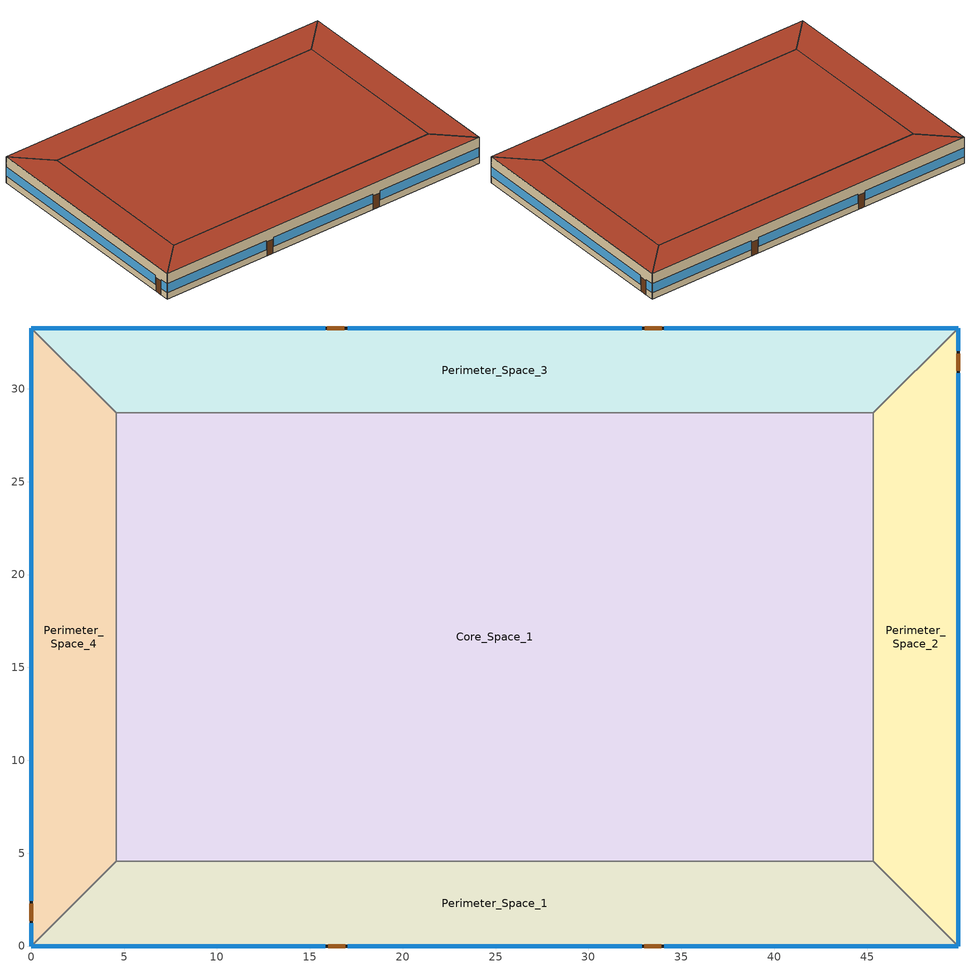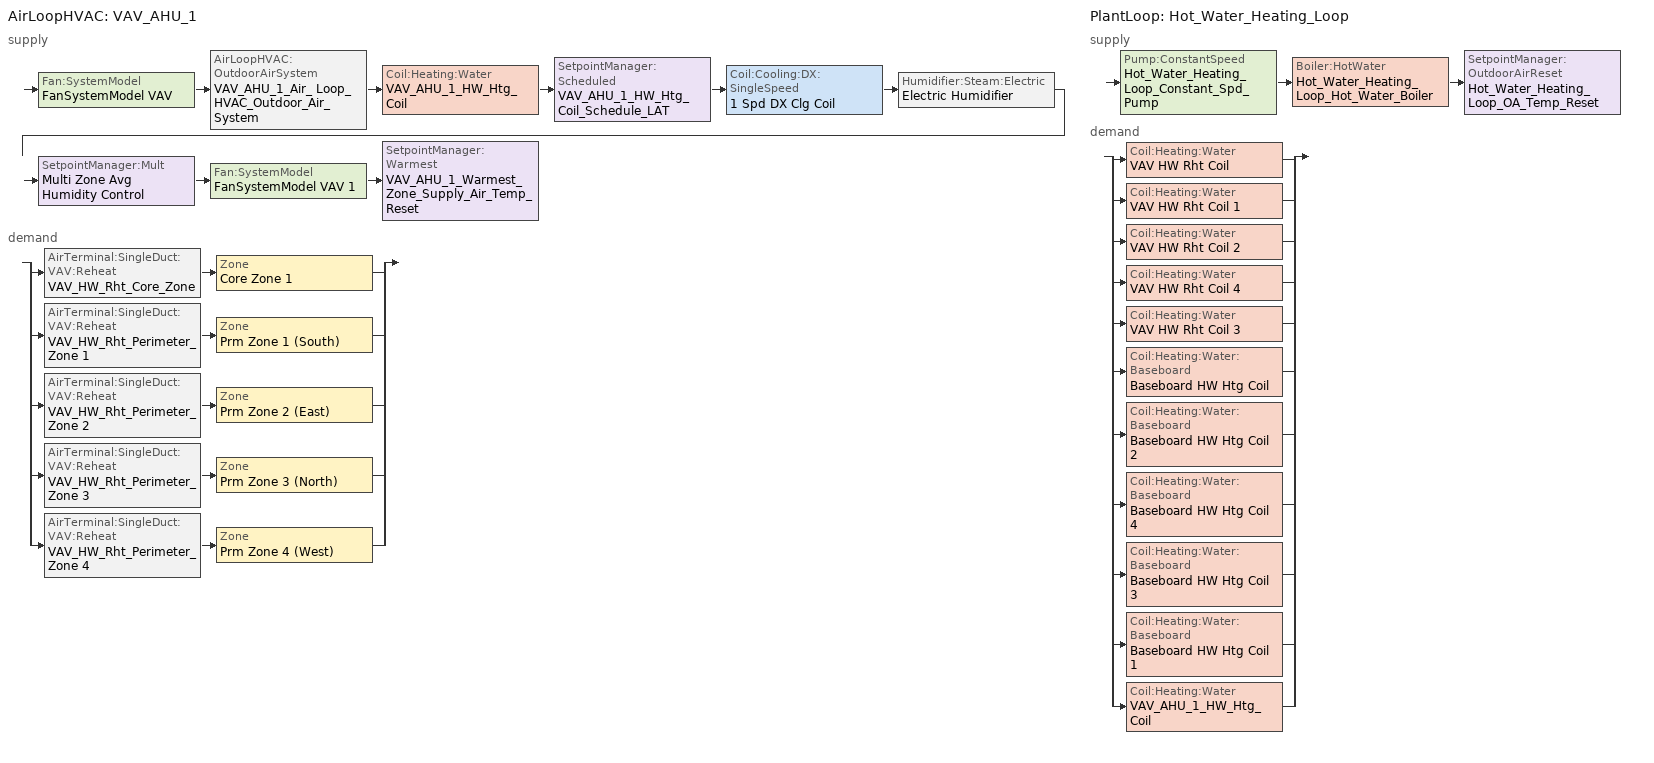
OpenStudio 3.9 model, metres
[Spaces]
Core_Space_1
 floor ground (Slab-on-grade Type 1): 45.34,28.7 45.34,4.57 4.57,4.57 4.57,28.7 z0
 wall to Perimeter_Space_2 (Interior Wall): 45.34,4.57 45.34,28.7 z0:3.96
 wall to Perimeter_Space_3 (Interior Wall): 45.34,28.7 4.57,28.7 z0:3.96
 wall to Perimeter_Space_1 (Interior Wall): 4.57,4.57 45.34,4.57 z0:3.96
 wall to Perimeter_Space_4 (Interior Wall): 4.57,28.7 4.57,4.57 z0:3.96
 roof outside (Roof Type 1): 45.34,4.57 45.34,28.7 4.57,28.7 4.57,4.57 z3.96
Perimeter_Space_2
 floor ground (Slab-on-grade Type 1): 49.91,33.27 49.91,0 45.34,4.57 45.34,28.7 z0
 wall outside (Exterior Wall Type 2): 49.91,0 49.91,33.27 z0:3.96
 wall to Perimeter_Space_1 (Interior Wall): 45.34,4.57 49.91,0 z0:3.96
 wall to Perimeter_Space_3 (Interior Wall): 49.91,33.27 45.34,28.7 z0:3.96
 window (Vertical Fenestration Type 1): 49.91,0 49.91,30.84 / 49.91,32.05 49.91,33.27 z1:2.4
 door (Swinging Door): 49.91,30.99 49.91,31.9 z0:2.13
 roof outside (Roof Type 1): 49.91,0 49.91,33.27 45.34,28.7 45.34,4.57 z3.96
Perimeter_Space_3
 floor ground (Slab-on-grade Type 2): 49.91,33.27 45.34,28.7 4.57,28.7 0,33.27 z0
 wall outside (Exterior Wall Type 3): 49.91,33.27 0,33.27 z0:3.96
 wall to Perimeter_Space_4 (Interior Wall): 0,33.27 4.57,28.7 z0:3.96
 window (Vertical Fenestration Type 1): 49.91,33.27 34.09,33.27 / 32.87,33.27 17.04,33.27 / 15.82,33.27 0,33.27 z1:2.4
 door (Swinging Door): 33.94,33.27 33.03,33.27 / 16.84,33.27 15.93,33.27 z0:2.13
 roof outside (Roof Type 2): 45.34,28.7 49.91,33.27 0,33.27 4.57,28.7 z3.96
Perimeter_Space_1
 floor ground (Slab-on-grade Type 1): 45.34,4.57 49.91,0 0,0 4.57,4.57 z0
 wall outside (Exterior Wall Type 1): 0,0 49.91,0 z0:3.96
 wall to Perimeter_Space_4 (Interior Wall): 4.57,4.57 0,0 z0:3.96
 window (Vertical Fenestration Type 1): 0,0 15.82,0 / 17.04,0 32.87,0 / 34.09,0 49.91,0 z1:2.4
 door (Swinging Door): 15.98,0 16.9,0 / 33.01,0 33.93,0 z0:2.13
 roof outside (Roof Type 1): 49.91,0 45.34,4.57 4.57,4.57 0,0 z3.96
Perimeter_Space_4
 floor ground (Slab-on-grade Type 2): 0,33.27 4.57,28.7 4.57,4.57 0,0 z0
 wall outside (Exterior Wall Type 3): 0,33.27 0,0 z0:3.96
 window (Vertical Fenestration Type 1): 0,33.27 0,2.44 / 0,1.22 0,0 z1:2.4
 door (Swinging Door): 0,2.28 0,1.37 z0:2.13
 roof outside (Roof Type 3): 0,0 4.57,4.57 4.57,28.7 0,33.27 z3.96
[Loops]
AirLoopHVAC 'VAV_AHU_1'
 supply: Fan:SystemModel 'FanSystemModel VAV' > AirLoopHVAC:OutdoorAirSystem 'VAV_AHU_1_Air_ Loop_HVAC_Outdoor_Air_System' > Coil:Heating:Water 'VAV_AHU_1_HW_Htg_Coil' > SetpointManager:Scheduled 'VAV_AHU_1_HW_Htg_Coil_Schedule_LAT' > Coil:Cooling:DX:SingleSpeed '1 Spd DX Clg Coil' > Humidifier:Steam:Electric 'Electric Humidifier' > SetpointManager:MultiZone:MinimumHumidity:Average 'Multi Zone Avg Humidity Control' > Fan:SystemModel 'FanSystemModel VAV 1' > SetpointManager:Warmest 'VAV_AHU_1_Warmest_Zone_Supply_Air_Temp_Reset'
 demand: split
  | AirTerminal:SingleDuct:VAV:Reheat 'VAV_HW_Rht_Core_Zone' > Zone 'Core Zone 1'
  | AirTerminal:SingleDuct:VAV:Reheat 'VAV_HW_Rht_Perimeter_Zone 1' > Zone 'Prm Zone 1 (South)'
  | AirTerminal:SingleDuct:VAV:Reheat 'VAV_HW_Rht_Perimeter_Zone 2' > Zone 'Prm Zone 2 (East)'
  | AirTerminal:SingleDuct:VAV:Reheat 'VAV_HW_Rht_Perimeter_Zone 3' > Zone 'Prm Zone 3 (North)'
  | AirTerminal:SingleDuct:VAV:Reheat 'VAV_HW_Rht_Perimeter_Zone 4' > Zone 'Prm Zone 4 (West)'
PlantLoop 'Hot_Water_Heating_Loop'
 supply: Pump:ConstantSpeed 'Hot_Water_Heating_Loop_Constant_Spd_Pump' > Boiler:HotWater 'Hot_Water_Heating_Loop_Hot_Water_Boiler' > SetpointManager:OutdoorAirReset 'Hot_Water_Heating_Loop_OA_Temp_Reset'
 demand: split
  | Coil:Heating:Water 'VAV HW Rht Coil'
  | Coil:Heating:Water 'VAV HW Rht Coil 1'
  | Coil:Heating:Water 'VAV HW Rht Coil 2'
  | Coil:Heating:Water 'VAV HW Rht Coil 4'
  | Coil:Heating:Water 'VAV HW Rht Coil 3'
  | Coil:Heating:Water:Baseboard 'Baseboard HW Htg Coil'
  | Coil:Heating:Water:Baseboard 'Baseboard HW Htg Coil 2'
  | Coil:Heating:Water:Baseboard 'Baseboard HW Htg Coil 4'
  | Coil:Heating:Water:Baseboard 'Baseboard HW Htg Coil 3'
  | Coil:Heating:Water:Baseboard 'Baseboard HW Htg Coil 1'
  | Coil:Heating:Water 'VAV_AHU_1_HW_Htg_Coil'
[Site]
Denver Intl AP: Latitude {deg}=39.833; Longitude {deg}=-104.65; Time Zone {hr}=-7; Elevation {m}=1650; Terrain=City
[Building]
Model for 229 Test Cases: North Axis {deg}=0
[ClimateZones]
Climate Zone Institution Name 1=ASHRAE; Climate Zone Document Name 1=ANSI/ASHRAE Standard 169; Climate Zone Document Year 1=2006; Climate Zone Value 1=5B; Climate Zone Institution Name 2=CEC; Climate Zone Document Name 2=California Climate Zone Descriptions; Climate Zone Document Year 2=1995
[SizingPeriod:DesignDay] Barometric Pressure {Pa}=83009; Rain Indicator=No; Snow Indicator=No; Day of Month=21; Daylight Saving Time Indicator=No; Dry-Bulb Temperature Range Modifier Type=DefaultMultipliers
Name | Maximum Dry-Bulb Temperature {C} | Daily Dry-Bulb Temperature Range {deltaC} | Wind Speed {m/s} | Wind Direction {deg} | Sky Clearness | Month | Day Type | Humidity Condition Type | Wetbulb or DewPoint at Maximum Dry-Bulb {C} | Solar Model Indicator | Enthalpy at Maximum Dry-Bulb {J/kg}
Denver.Intl.AP Ann Htg 99% Condns DB | -14.6 | 0 | 3.4 | 230 | 0 | 12 | WinterDesignDay | Wetbulb | -14.6 | ASHRAEClearSky
Denver.Intl.AP Ann Hum_n 99% Condns DP=>MCDB | -6.5 | 0 | 3.4 | 230 | 0 | 12 | WinterDesignDay | Dewpoint | -19.6 | ASHRAEClearSky
Denver.Intl.AP Ann Htg Wind 99% Condns WS=>MCDB | 2.7 | 0 | 11.8 | 230 | 0 | 12 | WinterDesignDay | Wetbulb | 2.7 | ASHRAEClearSky
Denver.Intl.AP Ann Clg 1% Condns DB=>MWB | 33.5 | 17.3 | 4.2 | 20 |  | 7 | SummerDesignDay | Wetbulb | 15.4 | ASHRAETau2017
Denver.Intl.AP Ann Clg 1% Condns WB=>MDB | 27 | 14.8 | 4.2 | 20 |  | 7 | SummerDesignDay | Wetbulb | 17.6 | ASHRAETau2017
Denver.Intl.AP Ann Clg 1% Condns DP=>MDB | 19.9 | 15.3 | 4.2 | 20 |  | 7 | SummerDesignDay | Dewpoint | 15 | ASHRAETau2017
Denver.Intl.AP Ann Clg 1% Condns Enth=>MDB | 26.8 | 15.3 | 4.2 | 20 |  | 7 | SummerDesignDay | Enthalpy | 23 | ASHRAETau2017 | 55800
[Site:GroundTemperature:BuildingSurface]
21, 21, 21, 21, 21, 21, 21, 21, 21, 21, 21, 21
[Material]
Name | Roughness | Thickness {m} | Conductivity {W/m-K} | Density {kg/m3} | Specific Heat {J/kg-K} | Thermal Absorptance | Solar Absorptance | Visible Absorptance
Wood 6in | MediumSmooth | 0.15 | 0.12 | 540 | 1210 | 0.9 | 0.7 | 0.7
Exterior Wall Type 2 Gypsum Board | MediumSmooth | 0.099 | 0.16 | 800 | 1090 | 0.9 | 0.7 | 0.7
Exterior Wall Type 1 Stucco; Exterior Wall Type 2 Stucco | Smooth | 0.0254 | 0.72 | 1856 | 840 | 0.9 | 0.7 | 0.7
Roof Type 1 Metal Deck; Roof Type 2 Metal Deck | Smooth | 0.0008 | 45.28 | 7824 | 500 | 0.9 | 0.7 | 0.2
Slab-on-grade Type 1 Concrete; Slab-on-grade Type 2 Concrete | MediumSmooth | 0.1016 | 2.31 | 2322 | 832 | 0.9 | 0.7 | 0.8
Exterior Wall Type 1 Gypsum Board | MediumSmooth | 0.0159 | 0.16 | 800 | 1090 | 0.9 | 0.7 | 0.7
Roof Type 2 Continuous Insulation | Smooth | 0.106 | 0.02 | 32 | 922
Exterior Wall Type 1 Insulation | Smooth | 0.062 | 0.037 | 9.6 | 838
Roof Type 1 Continuous Insulation | Smooth | 0.0527 | 0.02 | 32 | 922
Exterior Wall Type 2 Insulation | Smooth | 0.179 | 0.037 | 9.6 | 838
Insulation for Slab on grade Type 2 | Smooth | 0.1143 | 0.04 | 91.31 | 838
Roof Type 1 Built-up roofing | VeryRough | 0.0095 | 0.16 | 1120 | 1460 | 0.9 | 0.7 | 0.7
[Construction]
Interior Furnishings: Wood 6in
Interior Wall: Interior Wall surface-to-surface thermal resistance
Swinging Door: Opaque Door Panel
Exterior Wall Type 1: Exterior Wall Type 1 Stucco, Exterior Wall Type 1 Gypsum Board, Exterior Wall Type 1 Insulation, Exterior Wall Type 1 Gypsum Board
Roof Type 1: Roof Type 1 Metal Deck, Roof Type 1 Continuous Insulation, Roof Type 1 Built-up roofing
Exterior Wall Type 3: Exterior Wall Type 3 Total surface-to-surface thermal resistance
Slab-on-grade Type 1: Slab-on-grade Type 1 Concrete
Slab-on-grade Type 2: Slab-on-grade Type 2 Concrete, Insulation for Slab on grade Type 2
Vertical Fenestration Type 1: Vertical Fenestration Type 1 simple material
Exterior Wall Type 2: Exterior Wall Type 2 Stucco, Exterior Wall Type 2 Gypsum Board, Exterior Wall Type 2 Insulation, Exterior Wall Type 2 Gypsum Board
Roof Type 2: Roof Type 2 Metal Deck, Roof Type 2 Continuous Insulation, Roof Type 2 Built-up roofing
Roof Type 3: Roof Type 3 Total surface-to-surface thermal resistance
[Material:NoMass]
Name | Roughness | Thermal Resistance {m2-K/W} | Thermal Absorptance | Solar Absorptance | Visible Absorptance
Opaque Door Panel | MediumRough | 0.475964 | 0.9 | 0.7 | 0.7
Roof Type 3 Total surface-to-surface thermal resistance | Smooth | 2.66
Exterior Wall Type 3 Total surface-to-surface thermal resistance | Smooth | 1.95
Roof Type 2 Built-up roofing | Smooth | 0.059
Interior Wall surface-to-surface thermal resistance | Smooth | 0.35
[WindowMaterial:SimpleGlazingSystem]
Vertical Fenestration Type 1 simple material: U-Factor {W/m2-K}=3.29; Solar Heat Gain Coefficient=0.387; Visible Transmittance=0.417
[InternalMass:Definition] Construction=Interior Furnishings; Design Level Calculation Method=SurfaceArea
Name | Surface Area {m2}
Perimeter_Zone_4_Internal_Mass_Definition; Perimeter_Zone_2_Internal_Mass_Definition | 262.544
Core_Internal_Mass_Definition | 1967.31
Perimeter_Zone_1_Internal_Mass_Definition; Perimeter_Zone_3_Internal_Mass_Definition | 414.719
[InternalMass] Multiplier=1
Name | Internal Mass Definition | Space or SpaceType
Perimeter_bot_ZN_4 Internal Mass | Perimeter_Zone_4_Internal_Mass_Definition | Perimeter_Space_4
Core_bottom Internal Mass | Core_Internal_Mass_Definition | Core_Space_1
Perimeter_bot_ZN_1 Internal Mass | Perimeter_Zone_1_Internal_Mass_Definition | Perimeter_Space_1
Perimeter_bot_ZN_2 Internal Mass | Perimeter_Zone_2_Internal_Mass_Definition | Perimeter_Space_2
Perimeter_bot_ZN_3 Internal Mass | Perimeter_Zone_3_Internal_Mass_Definition | Perimeter_Space_3
[ThermalZone] Multiplier=1; Ceiling Height {m}=3.96; Use Ideal Air Loads=No
Name | Fraction of Zone Controlled by Primary Daylighting Control | Thermostat | Humidistat
Prm Zone 4 (West) | 0.1395 | Perimeter_bot_ZN_4 Setpoints | Zone Control Humidistat 2
Core Zone 1 |  | Core_bottom Setpoints | Zone Control Humidistat 1
Prm Zone 1 (South) | 0.1395 | Perimeter_bot_ZN_1 Setpoints | Zone Control Humidistat 5
Prm Zone 2 (East) | 0.1395 | Perimeter_bot_ZN_2 Setpoints | Zone Control Humidistat 4
Prm Zone 3 (North) | 0.1395 | Perimeter_bot_ZN_3 Setpoints | Zone Control Humidistat 3
[Sizing:Zone] Zone Cooling Design Supply Air Temperature Input Method=SupplyAirTemperature; Zone Cooling Design Supply Air Temperature {C}=12.7778; Zone Heating Design Supply Air Temperature Input Method=SupplyAirTemperature; Zone Heating Design Supply Air Temperature {C}=32.2222; Zone Heating Design Supply Air Temperature Difference {deltaC}=11.11; Zone Cooling Design Supply Air Humidity Ratio {kg-H2O/kg-air}=0.0085; Zone Heating Design Supply Air Humidity Ratio {kg-H2O/kg-air}=0.008; Cooling Design Air Flow Method=DesignDay; Heating Design Air Flow Method=DesignDayWithLimit; Heating Maximum Air Flow per Zone Floor Area {m3/s-m2}=0; Heating Maximum Air Flow {m3/s}=0; Heating Maximum Air Flow Fraction=0.5; Account for Dedicated Outdoor Air System=No; Dedicated Outdoor Air Low Setpoint Temperature for Design {C}=autosize; Dedicated Outdoor Air High Setpoint Temperature for Design {C}=autosize; Zone Load Sizing Method=Sensible Load Only No Latent Load; Zone Latent Cooling Design Supply Air Humidity Ratio Input Method=HumidityRatioDifference; Zone Cooling Design Supply Air Humidity Ratio Difference {kgWater/kgDryAir}=0.005; Zone Latent Heating Design Supply Air Humidity Ratio Input Method=HumidityRatioDifference; Zone Humidification Design Supply Air Humidity Ratio Difference {kgWater/kgDryAir}=0.005; Design Zone Air Distribution Effectiveness in Cooling Mode=0.8; Design Zone Air Distribution Effectiveness in Heating Mode=0.8; Design Minimum Zone Ventilation Efficiency=0; Sizing Option=Coincident
Name | Zone Cooling Design Supply Air Temperature Difference {deltaC}
Prm Zone 4 (West); Prm Zone 1 (South); Prm Zone 2 (East); Prm Zone 3 (North) | 11.1111
Core Zone 1 | 8.33333
[Zone equipment]
Prm Zone 4 (West): Zone Exhaust Fan 4, HW_Baseboard_Perimeter_Zone_4, VAV_HW_Rht_Perimeter_Zone 4
Core Zone 1: Zone Exhaust Fan, VAV_HW_Rht_Core_Zone, HW_Baseboard_Core_Zone
Prm Zone 1 (South): Zone Exhaust Fan 1, VAV_HW_Rht_Perimeter_Zone 1, HW_Baseboard_Perimeter_Zone_1
Prm Zone 2 (East): Zone Exhaust Fan 2, VAV_HW_Rht_Perimeter_Zone 2, HW_Baseboard_Perimeter_Zone_2
Prm Zone 3 (North): Zone Exhaust Fan 3, VAV_HW_Rht_Perimeter_Zone 3, HW_Baseboard_Perimeter_Zone_3
[Space] Default Schedule Set=229 Schedule Ruleset; Part of Total Floor Area=Yes
Name | Thermal Zone | Design Specification Outdoor Air Object
Perimeter_Space_4 | Prm Zone 4 (West) | Perimeter_Zone_4_Design_OA
Core_Space_1 | Core Zone 1 | Core_Zone_Design_OA
Perimeter_Space_1 | Prm Zone 1 (South) | Perimeter_Zone_1_Design_OA
Perimeter_Space_2 | Prm Zone 2 (East) | Perimeter_Zone_2_Design_OA
Perimeter_Space_3 | Prm Zone 3 (North) | Perimeter_Zone_3_Design_OA
[ThermostatSetpoint:DualSetpoint] Heating Setpoint Temperature Schedule=Heating Thermostat Setpoint; Cooling Setpoint Temperature Schedule=Cooling Themostat Setpoint
Perimeter_bot_ZN_4 Setpoints; Core_bottom Setpoints; Perimeter_bot_ZN_1 Setpoints; Perimeter_bot_ZN_2 Setpoints; Perimeter_bot_ZN_3 Setpoints
[SurfaceProperty:OtherSideConditionsModel]
GapConvectionModel: Type of Modeling=GapConvectionRadiation
[People:Definition] Number of People Calculation Method=People/Area; People per Space Floor Area {person/m2}=0.0538196; Fraction Radiant=0.3; Sensible Heat Fraction=0.55
Core_Zone_People_Definition; Perimeter_Zone_1_People_Definition; Perimeter_Zone_2_People_Definition; Perimeter_Zone_3_People_Definition; Perimeter_Zone_4_People_Definition
[People] Multiplier=1
Name | People Definition | Space or SpaceType | Number of People Schedule
Core_bottom People | Core_Zone_People_Definition | Core_Space_1 | Core_Space Occupant Sch
Perimeter_bot_ZN_1 People | Perimeter_Zone_1_People_Definition | Perimeter_Space_1 | Perimeter_Space_1_Occupant_Sch
Perimeter_bot_ZN_2 People | Perimeter_Zone_2_People_Definition | Perimeter_Space_2 | Perimeter_Space_2_Occupant_Sch
Perimeter_bot_ZN_3 People | Perimeter_Zone_3_People_Definition | Perimeter_Space_3 | Perimeter_Space_3_Occupant_Sch
Perimeter_bot_ZN_4 People | Perimeter_Zone_4_People_Definition | Perimeter_Space_4 | Perimeter_Space_4_Occupant_Sch
[Lights:Definition] Design Level Calculation Method=Watts/Area; Watts per Space Floor Area {W/m2}=11.033; Fraction Radiant=0.7; Fraction Visible=0.2; Return Air Fraction=0
Core_Zone_Lighting_Definition; Perimeter_Zone_1_Lighting_Definition; Perimeter_Zone_2_Lighting_Definition; Perimeter_Zone_3_Lighting_Definition; Perimeter_Zone_4_Lighting_Definition
[Lights] Fraction Replaceable=1
Name | Lights Definition | Space or SpaceType | Schedule
Core_bottom Lighting | Core_Zone_Lighting_Definition | Core_Space_1 | Core_Space_Lighting_Sch
Perimeter_bot_ZN_1 Lighting | Perimeter_Zone_1_Lighting_Definition | Perimeter_Space_1 | Perimeter_Space_1_Lighting_Sch
Perimeter_bot_ZN_2 Lighting | Perimeter_Zone_2_Lighting_Definition | Perimeter_Space_2 | Perimeter_Space_2_Lighting_Sch
Perimeter_bot_ZN_3 Lighting | Perimeter_Zone_3_Lighting_Definition | Perimeter_Space_3 | Perimeter_Space_3_Lighting_Sch
Perimeter_bot_ZN_4 Lighting | Perimeter_Zone_4_Lighting_Definition | Perimeter_Space_4 | Perimeter_Space_4_Lighting_Sch
[ElectricEquipment:Definition] Design Level Calculation Method=Watts/Area; Watts per Space Floor Area {W/m2}=8.07; Fraction Latent=0; Fraction Radiant=0.2; Fraction Lost=0
Core_Zone_Elec_Equip_Definition; Perimeter_Zone_1_Elec_Equip_Definition; Perimeter_Zone_2_Elec_Equip_Definition; Perimeter_Zone_3_Elec_Equip_Definition; Perimeter_Zone_4_Elec_Equip_Definition
[ElectricEquipment]
Name | Electric Equipment Definition | Space or SpaceType | Schedule
Core_bottom Elec Equip | Core_Zone_Elec_Equip_Definition | Core_Space_1 | Core_Space_Elec_Equip_Sch
Perimeter_bot_ZN_1 Elec Equip | Perimeter_Zone_1_Elec_Equip_Definition | Perimeter_Space_1 | Perimeter_Space_1_Elec_Equip_Sch
Perimeter_bot_ZN_2 Elec Equip | Perimeter_Zone_2_Elec_Equip_Definition | Perimeter_Space_2 | Perimeter_Space_2_Elec_Equip_Sch
Perimeter_bot_ZN_3 Elec Equip | Perimeter_Zone_3_Elec_Equip_Definition | Perimeter_Space_3 | Perimeter_Space_3_Elec_Equip_Sch
Perimeter_bot_ZN_4 Elec Equip | Perimeter_Zone_4_Elec_Equip_Definition | Perimeter_Space_4 | Perimeter_bot_ZN_4 Elec Equip Sch
[SpaceInfiltration:DesignFlowRate] Constant Term Coefficient=0; Velocity Term Coefficient=0
Name | Space or SpaceType | Design Flow Rate Calculation Method | Design Flow Rate {m3/s} | Flow per Space Floor Area {m3/s-m2} | Flow per Exterior Surface Area {m3/s-m2} | Air Changes per Hour {1/hr} | Schedule
Infiltration_Method_1_Core_Zone | Core_Space_1 | AirChanges/Hour | 0 | 0 | 0 | 0
Infiltration_Method_1_Zone_1 | Perimeter_Space_1 | AirChanges/Hour |  |  | 0 | 0.5
Infiltration_Method_2_Zone_2 | Perimeter_Space_2 | Flow/ExteriorWallArea | 0 | 0 | 0.000586232 | 0
Infiltration_Method_3_Zone_3 | Perimeter_Space_3 | Flow/Area | 0 | 0.000388417 | 0 |  | Constant Schedule
Infiltration_Method_3_Zone_4 | Perimeter_Space_4 | Flow/Area | 0 | 0.000409092 | 0 | 0 | Constant Schedule
[DesignSpecification:OutdoorAir] Outdoor Air Method=Sum; Outdoor Air Flow per Person {m3/s-person}=0; Outdoor Air Flow per Floor Area {m3/s-m2}=0; Outdoor Air Flow Rate {m3/s}=0.0943895
Core_Zone_Design_OA; Perimeter_Zone_1_Design_OA; Perimeter_Zone_2_Design_OA; Perimeter_Zone_3_Design_OA; Perimeter_Zone_4_Design_OA
[Fan:SystemModel] Speed Control Method=Continuous; Motor In Air Stream Fraction=1; Design Power Sizing Method=TotalEfficiencyAndPressure; Motor Loss Radiative Fraction=0
Name | Availability Schedule | Design Maximum Air Flow Rate {m3/s} | Electric Power Minimum Flow Rate Fraction | Design Pressure Rise {Pa} | Motor Efficiency | Design Electric Power Consumption {W} | Electric Power Per Unit Flow Rate {W/(m3/s)} | Electric Power Per Unit Flow Rate Per Unit Pressure {W-s/m3-Pa} | Fan Total Efficiency | Electric Power Function of Flow Fraction Curve | Night Ventilation Mode Pressure Rise {Pa}
MZ-VAV-G Supply Fan | Always On Discrete | autosize | 0.25 | 1314.72 | 0.924 | autosize | 2054.06 | 1.67 | 0.6006 | MZ-VAV-G Supply Fan Curve | 1314.72
FanSystemModel VAV 1 | Always On Discrete hvac_library | 4.71947 | 0 | 1017.592 | 0.9 | 7457 | 840 | 1.66667 | 0.6045 | VAV Fan Curve
FanSystemModel VAV | Always On Discrete hvac_library | 4.67228 | 0 | 2.49089 | 0.999 | 0.01 | 840 | 1.66667 | 0.6045 | VAV Fan Curve
[EnergyManagementSystem:Sensor]
EFC_meter: Output Variable or Output Meter=Electricity:Facility
[DefaultScheduleSet]
229 Schedule Ruleset: People Activity Level Schedule=People heating rate
[AirLoopHVAC]
VAV_AHU_1: Availability Schedule=Perimeter_Space_1_Occupant_Sch; Design Supply Air Flow Rate {m3/s}=autosize; Design Return Air Flow Fraction of Supply Air Flow=1
[Sizing:System]
VAV_AHU_1: Type of Load to Size On=Sensible; Design Outdoor Air Flow Rate {m3/s}=Autosize; Central Heating Maximum System Air Flow Ratio=1; Preheat Design Temperature {C}=7; Preheat Design Humidity Ratio {kg-H2O/kg-Air}=0.008; Precool Design Temperature {C}=12.8; Precool Design Humidity Ratio {kg-H2O/kg-Air}=0.008; Central Cooling Design Supply Air Temperature {C}=12.8; Central Heating Design Supply Air Temperature {C}=40; Sizing Option=NonCoincident; 100% Outdoor Air in Cooling=No; 100% Outdoor Air in Heating=No; Central Cooling Design Supply Air Humidity Ratio {kg-H2O/kg-Air}=0.0085; Central Heating Design Supply Air Humidity Ratio {kg-H2O/kg-Air}=0.008; Cooling Design Air Flow Method=DesignDay; Cooling Design Air Flow Rate {m3/s}=0; Heating Design Air Flow Method=DesignDay; Heating Design Air Flow Rate {m3/s}=0; System Outdoor Air Method=ZoneSum; Zone Maximum Outdoor Air Fraction=1; Cooling Supply Air Flow Rate Per Floor Area {m3/s-m2}=0.00996765; Cooling Fraction of Autosized Cooling Supply Air Flow Rate=1; Cooling Supply Air Flow Rate Per Unit Cooling Capacity {m3/s-W}=3.94755e-05; Heating Supply Air Flow Rate Per Floor Area {m3/s-m2}=0.00996765; Heating Fraction of Autosized Heating Supply Air Flow Rate=1; Heating Fraction of Autosized Cooling Supply Air Flow Rate=1; Heating Supply Air Flow Rate Per Unit Heating Capacity {m3/s-W}=3.15882e-05; Cooling Design Capacity Method=CoolingDesignCapacity; Cooling Design Capacity {W}=autosize; Cooling Design Capacity Per Floor Area {W/m2}=234.7; Fraction of Autosized Cooling Design Capacity=1; Heating Design Capacity Method=HeatingDesignCapacity; Heating Design Capacity {W}=autosize; Heating Design Capacity Per Floor Area {W/m2}=157; Fraction of Autosized Heating Design Capacity=1; Central Cooling Capacity Control Method=OnOff; Occupant Diversity=autosize
[Controller:OutdoorAir]
Controller Outdoor Air 1: Minimum Outdoor Air Flow Rate {m3/s}=Autosize; Maximum Outdoor Air Flow Rate {m3/s}=Autosize; Economizer Control Type=DifferentialEnthalpy; Economizer Control Action Type=ModulateFlow; Economizer Maximum Limit Dry-Bulb Temperature {C}=21.1111; Economizer Maximum Limit Enthalpy {J/kg}=64000; Economizer Minimum Limit Dry-Bulb Temperature {C}=-100; Lockout Type=NoLockout; Minimum Limit Type=FixedMinimum; Controller Mechanical Ventilation=Controller Mechanical Ventilation 1; High Humidity Control=No; High Humidity Outdoor Air Flow Ratio=1; Control High Indoor Humidity Based on Outdoor Humidity Ratio=Yes; Heat Recovery Bypass Control Type=BypassWhenWithinEconomizerLimits; Economizer Operation Staging=InterlockedWithMechanicalCooling
[Controller:MechanicalVentilation]
Controller Mechanical Ventilation 1: Availability Schedule=Always On Discrete; Demand Controlled Ventilation=Yes
[AirLoopHVAC:OutdoorAirSystem]
VAV_AHU_1_Air_ Loop_HVAC_Outdoor_Air_System: Controller=Controller Outdoor Air 1
[PlantLoop]
Hot_Water_Heating_Loop: Fluid Type=Water; Glycol Concentration=0; Plant Loop Volume {m3}=Autocalculate; Load Distribution Scheme=SequentialLoad
[Sizing:Plant]
Hot_Water_Heating_Loop: Loop Type=Heating; Design Loop Exit Temperature {C}=82.2222; Loop Design Temperature Difference {deltaC}=27.7778; Sizing Option=Coincident; Zone Timesteps in Averaging Window=1; Coincident Sizing Factor Mode=None
[Boiler:HotWater]
Hot_Water_Heating_Loop_Hot_Water_Boiler: Nominal Capacity {W}=87921.3; Nominal Thermal Efficiency=0.9; Efficiency Curve Temperature Evaluation Variable=LeavingBoiler; Normalized Boiler Efficiency Curve=Boiler Efficiency; Minimum Part Load Ratio=0.33; Water Outlet Upper Temperature Limit {C}=99; Boiler Flow Mode=NotModulated; On Cycle Parasitic Electric Load {W}=0; Off Cycle Parasitic Fuel Load {W}=0; Sizing Factor=1
[AirTerminal:SingleDuct:VAV:Reheat] Availability Schedule=Always On Discrete hvac_library; Maximum Air Flow Rate {m3/s}=0.943895; Zone Minimum Air Flow Input Method=FixedFlowRate; Constant Minimum Air Flow Fraction=0.3; Fixed Minimum Air Flow Rate {m3/s}=0.141584; Maximum Hot Water or Steam Flow Rate {m3/s}=Autosize; Minimum Hot Water or Steam Flow Rate {m3/s}=0; Convergence Tolerance=0.001; Damper Heating Action=Normal; Maximum Flow per Zone Floor Area During Reheat {m3/s-m2}=AutoSize; Maximum Flow Fraction During Reheat=AutoSize; Maximum Reheat Air Temperature {C}=32.2222; Control For Outdoor Air=Yes
Name | Reheat Coil
VAV_HW_Rht_Core_Zone | VAV HW Rht Coil
VAV_HW_Rht_Perimeter_Zone 1 | VAV HW Rht Coil 1
VAV_HW_Rht_Perimeter_Zone 2 | VAV HW Rht Coil 2
VAV_HW_Rht_Perimeter_Zone 3 | VAV HW Rht Coil 3
VAV_HW_Rht_Perimeter_Zone 4 | VAV HW Rht Coil 4
[Coil:Heating:Water] Availability Schedule=Always On Discrete hvac_library; Performance Input Method=NominalCapacity
Name | Rated Capacity {W} | Rated Inlet Water Temperature {C} | Rated Outlet Air Temperature {C}
VAV HW Rht Coil; VAV HW Rht Coil 1; VAV HW Rht Coil 2; VAV HW Rht Coil 3; VAV HW Rht Coil 4 | 7033.71
VAV_AHU_1_HW_Htg_Coil | 43960.7 | 82.2 | 32.2
[SetpointManager:Warmest]
VAV_AHU_1_Warmest_Zone_Supply_Air_Temp_Reset: Control Variable=Temperature; Minimum Setpoint Temperature {C}=10; Maximum Setpoint Temperature {C}=15.5556; Strategy=MaximumTemperature
[HeatExchanger:AirToAir:SensibleAndLatent]
VAV_AHU_1_Air_to_Air_Sensible_HX: Availability Schedule=Always On Discrete hvac_library; Nominal Supply Air Flow Rate {m3/s}=autosize; Sensible Effectiveness at 100% Heating Air Flow=0.8; Latent Effectiveness at 100% Heating Air Flow=0; Sensible Effectiveness at 100% Cooling Air Flow=0.8; Latent Effectiveness at 100% Cooling Air Flow=0; Nominal Electric Power {W}=0; Supply Air Outlet Temperature Control=Yes; Heat Exchanger Type=Rotary; Frost Control Type=None; Threshold Temperature {C}=1.7; Economizer Lockout=Yes; Sensible Effectiveness of Heating Air Flow Curve=Air-to-Air Plate HX_SensHeatEff; Latent Effectiveness of Heating Air Flow Curve=Air-to-Air Plate HX_LatHeatEff; Sensible Effectiveness of Cooling Air Flow Curve=Air-to-Air Plate HX_SensCoolEff; Latent Effectiveness of Cooling Air Flow Curve=Air-to-Air Plate HX_LatCoolEff
[ZoneControl:Humidistat] Humidifying Relative Humidity Setpoint Schedule=Zone Humdification Schedule; Dehumidifying Relative Humidity Setpoint Schedule=Zone Dehumdification Schedule
Zone Control Humidistat 1; Zone Control Humidistat 2; Zone Control Humidistat 3; Zone Control Humidistat 4; Zone Control Humidistat 5
[ZoneHVAC:Baseboard:Convective:Water] Availability Schedule=Always On Discrete hvac_library
Name | Heating Coil
HW_Baseboard_Core_Zone | Baseboard HW Htg Coil
HW_Baseboard_Perimeter_Zone_1 | Baseboard HW Htg Coil 1
HW_Baseboard_Perimeter_Zone_2 | Baseboard HW Htg Coil 2
HW_Baseboard_Perimeter_Zone_3 | Baseboard HW Htg Coil 3
HW_Baseboard_Perimeter_Zone_4 | Baseboard HW Htg Coil 4
[Coil:Heating:Water:Baseboard] Heating Design Capacity Method=HeatingDesignCapacity; Heating Design Capacity {W}=1758.43; Heating Design Capacity Per Floor Area {W/m2}=0; Fraction of Autosized Heating Design Capacity=0.8; U-Factor Times Area Value {W/K}=autosize; Maximum Water Flow Rate {m3/s}=autosize; Convergence Tolerance=0.001
Baseboard HW Htg Coil; Baseboard HW Htg Coil 1; Baseboard HW Htg Coil 2; Baseboard HW Htg Coil 3; Baseboard HW Htg Coil 4
[SetpointManager:Scheduled]
VAV_AHU_1_HW_Htg_Coil_Schedule_LAT: Control Variable=Temperature; Schedule=Preheat_Coil_LAT
[Pump:ConstantSpeed]
Hot_Water_Heating_Loop_Constant_Spd_Pump: Rated Flow Rate {m3/s}=0.0012618; Rated Pump Head {Pa}=59781.3; Rated Power Consumption {W}=380; Motor Efficiency=0.9; Fraction of Motor Inefficiencies to Fluid Stream=0; Pump Control Type=Continuous; Design Power Sizing Method=PowerPerFlow; Design Electric Power per Unit Flow Rate {W/(m3/s)}=301156; Design Shaft Power per Unit Flow Rate per Unit Head {W-s/m3-Pa}=1.28205
[SetpointManager:OutdoorAirReset]
Hot_Water_Heating_Loop_OA_Temp_Reset: Control Variable=Temperature; Setpoint at Outdoor Low Temperature {C}=82.2222; Outdoor Low Temperature {C}=-17.7778; Setpoint at Outdoor High Temperature {C}=71.1111; Outdoor High Temperature {C}=4.44444
[Coil:Cooling:DX:SingleSpeed]
1 Spd DX Clg Coil: Availability Schedule=Always On Discrete hvac_library; Rated Total Cooling Capacity {W}=87921.3; Rated Sensible Heat Ratio=Autosize; Rated COP {W/W}=3; Rated Air Flow Rate {m3/s}=Autosize; Rated Evaporator Fan Power Per Volume Flow Rate 2017 {W/(m3/s)}=773.3; Rated Evaporator Fan Power Per Volume Flow Rate 2023 {W/(m3/s)}=934.4; Total Cooling Capacity Function of Temperature Curve=OS:Curve:Biquadratic 1; Total Cooling Capacity Function of Flow Fraction Curve=OS:Curve:Quadratic 1; Energy Input Ratio Function of Temperature Curve=OS:Curve:Biquadratic 2; Energy Input Ratio Function of Flow Fraction Curve=OS:Curve:Quadratic 2; Part Load Fraction Correlation Curve=OS:Curve:Quadratic 3; Minimum Outdoor Dry-Bulb Temperature for Compressor Operation {C}=-25; Nominal Time for Condensate Removal to Begin {s}=0; Ratio of Initial Moisture Evaporation Rate and Steady State Latent Capacity=0; Maximum Cycling Rate {cycles/hr}=0; Latent Capacity Time Constant {s}=0; Condenser Type=AirCooled; Evaporative Condenser Effectiveness=0; Evaporative Condenser Air Flow Rate {m3/s}=Autosize; Evaporative Condenser Pump Rated Power Consumption {W}=Autosize; Crankcase Heater Capacity {W}=0; Maximum Outdoor Dry-Bulb Temperature for Crankcase Heater Operation {C}=0; Basin Heater Capacity {W/K}=0; Basin Heater Setpoint Temperature {C}=10
[Humidifier:Steam:Electric]
Electric Humidifier: Rated Capacity {m3/s}=Autosize; Rated Power {W}=Autosize
[SetpointManager:MultiZone:MinimumHumidity:Average]
Multi Zone Avg Humidity Control: Control Variable=MinimumHumidityRatio
[Fan:ZoneExhaust] Availability Schedule=Perimeter_Space_1_Occupant_Sch; Fan Total Efficiency=0.6; Pressure Rise {Pa}=0; Maximum Flow Rate {m3/s}=0.00943895; System Availability Manager Coupling Mode=Decoupled
Zone Exhaust Fan; Zone Exhaust Fan 1; Zone Exhaust Fan 2; Zone Exhaust Fan 3; Zone Exhaust Fan 4
[Controller:WaterCoil]
Controller Water Coil 1: Water Coil=VAV_AHU_1_HW_Htg_Coil; Action=Normal
[Schedule:Compact]
Core_Space_Elec_Equip_Sch; Perimeter_Space_1_Elec_Equip_Sch; Perimeter_Space_2_Elec_Equip_Sch; Perimeter_Space_3_Elec_Equip_Sch; Perimeter_bot_ZN_4 Elec Equip Sch: Through: 12/31, For: Weekdays, Until: 06:00, 0.307674, Until: 08:00, 0.381235, Until: 12:00, 0.857778, Until: 13:00, 0.76247, Until: 17:00, 0.857778, Until: 18:00, 0.476543, Until: 24:00, 0.381235, For: SummerDesignDay, Until: 24:00, 1, For: Saturday, Until: 06:00, 0.230755, Until: 08:00, 0.381235, Until: 12:00, 0.476543, Until: 17:00, 0.33358, Until: 19:00, 0.285926, Until: 24:00, 0.230755, For: WinterDesignDay, Until: 24:00, 0, For: Sunday Holidays AllOtherDays, Until: 06:00, 0.230755, Until: 18:00, 0.285926, Until: 24:00, 0.230755
Core_Space_Lighting_Sch; Perimeter_Space_1_Lighting_Sch; Perimeter_Space_2_Lighting_Sch; Perimeter_Space_3_Lighting_Sch; Perimeter_Space_4_Lighting_Sch: Through: 12/31, For: Weekdays, Until: 5:00, 0.05, Until: 6:00, 0.1, Until: 7:00, 0.0862326, Until: 8:00, 0.258698, Until: 17:00, 0.776093, Until: 18:00, 0.431163, Until: 20:00, 0.258698, Until: 22:00, 0.172465, Until: 23:00, 0.0862326, Until: 24:00, 0.0431163, For: SummerDesignDay, Until: 24:00, 1, For: Saturday, Until: 6:00, 0.05, Until: 8:00, 0.0862326, Until: 12:00, 0.258698, Until: 17:00, 0.129349, Until: 19:00, 0.0431163, Until: 24:00, 0.05, For: WinterDesignDay, Until: 24:00, 0, For: Sunday Holidays AllOtherDays, Until: 6:00, 0.05, Until: 18:00, 0.0431163, Until: 24:00, 0.05
Core_Space Occupant Sch; Perimeter_Space_1_Occupant_Sch; Perimeter_Space_2_Occupant_Sch; Perimeter_Space_3_Occupant_Sch; Perimeter_Space_4_Occupant_Sch: Through: 12/31, For: Weekdays, Until: 06:00, 0, Until: 07:00, 0.1, Until: 08:00, 0.2, Until: 10:00, 0.95, Until: 11:00, 0.975703, Until: 12:00, 0.95, Until: 13:00, 0.513528, Until: 14:00, 0.95, Until: 15:00, 0.975703, Until: 17:00, 0.95, Until: 18:00, 0.3, Until: 22:00, 0.1, Until: 23:00, 0.05, Until: 24:00, 0.05, For: Saturday, Until: 06:00, 0, Until: 07:00, 0.1, Until: 08:00, 0.1, Until: 10:00, 0.3, Until: 11:00, 0.308117, Until: 12:00, 0.3, Until: 13:00, 0.102706, Until: 14:00, 0.1, Until: 15:00, 0.102706, Until: 17:00, 0.1, Until: 18:00, 0.05, Until: 19:00, 0.05, Until: 24:00, 0, For: SummerDesignDay, Until: 06:00, 1, Until: 22:00, 1, Until: 24:00, 1, For: WinterDesignDay, Until: 24:00, 0, For:Sunday Holidays AllOtherDays, Until: 06:00, 0, Until: 18:00, 0.05, Until: 24:00, 0
[Curve:Quadratic]
Name | Coefficient1 Constant | Coefficient2 x | Coefficient3 x**2 | Minimum Value of x {BasedOnField A2} | Maximum Value of x {BasedOnField A2}
OS:Curve:Quadratic 1 | 0.77136 | 0.34053 | -0.11088 | 0.75918 | 1.13877
OS:Curve:Quadratic 2 | 1.2055 | -0.32953 | 0.12308 | 0.75918 | 1.13877
OS:Curve:Quadratic 3 | 0.771 | 0.229 | 0 | 0 | 1
[Schedule:Constant]
Name | Value
Always On Discrete; Always On Discrete hvac_library | 1
People heating rate | 120
[Curve:Quartic] Coefficient1 Constant=0.0407599; Coefficient2 x=0.088045; Coefficient3 x**2=-0.0729261; Coefficient4 x**3=0.94374; Coefficient5 x**4=0; Minimum Value of x=0; Maximum Value of x=1; Minimum Curve Output=0; Maximum Curve Output=1; Input Unit Type for X=Dimensionless; Output Unit Type=Dimensionless
MZ-VAV-G Supply Fan Curve; VAV Fan Curve
[Curve:Biquadratic]
Name | Coefficient1 Constant | Coefficient2 x | Coefficient3 x**2 | Coefficient4 y | Coefficient5 y**2 | Coefficient6 x*y | Minimum Value of x | Maximum Value of x | Minimum Value of y | Maximum Value of y | Minimum Value of x {BasedOnField A2} | Maximum Value of x {BasedOnField A2} | Minimum Value of y {BasedOnField A3} | Maximum Value of y {BasedOnField A3}
Boiler Efficiency | 1 | 0 | 0 | 0 | 0 | 0 | 0 | 1 | 0 | 1
OS:Curve:Biquadratic 1 | 0.42415 | 0.04426 | -0.00042 | 0.00333 | -8e-05 | -0.00021 |  |  |  |  | 17 | 22 | 13 | 46
OS:Curve:Biquadratic 2 | 1.23649 | -0.02431 | 0.00057 | -0.01434 | 0.00063 | -0.00038 |  |  |  |  | 17 | 22 | 13 | 46
[Schedule:Ruleset]
Name | Default Day Schedule | Summer Design Day Schedule | Winter Design Day Schedule
Cooling Themostat Setpoint | Weekdays | Schedule Day 11
Heating Thermostat Setpoint | Weekday |  | Schedule Day 10
Constant Schedule | Schedule Day 6 | Schedule Day 8 | Schedule Day 9
Zone Humdification Schedule | Schedule Day 1
Zone Dehumdification Schedule | Schedule Day 12
Preheat_Coil_LAT | Schedule Day 5
[Schedule:Day]
Weekdays: 5, 0, 26.7, 22, 0, 24, 24, 0, 26.1005
Weekday: 5, 0, 15.6, 22, 0, 21, 24, 0, 15.6
Schedule Day 6; Schedule Day 8; Schedule Day 9: 24, 0, 1
Saturdays 1: 5, 0, 15.6, 17, 0, 21, 24, 0, 15.6
Sundays 2: 24, 0, 15.6
Saturdays: 5, 0, 26.7, 17, 0, 24, 24, 0, 26.7
Sundays: 24, 0, 26.7
Schedule Day 10: 24, 0, 21.1111
Schedule Day 11: 24, 0, 23.8889
Schedule Day 1: 24, 0, 40
Schedule Day 12: 24, 0, 70
Schedule Day 5: 24, 0, 10
[Table:Lookup]
Air-to-Air Plate HX_SensHeatEff; Air-to-Air Plate HX_SensCoolEff: DivisorOnly, 0.76, 0, 10, Dimensionless, 0.81, 0.76
Air-to-Air Plate HX_LatHeatEff; Air-to-Air Plate HX_LatCoolEff: DivisorOnly, 0.68, 0, 10, Dimensionless, 0.73, 0.68
[Schedule:Rule]
Name | Schedule Ruleset | Rule Order | Day Schedule | Apply Sunday | Apply Saturday
Saturday | Heating Thermostat Setpoint | 1 | Saturdays 1 | No | Yes
Sundays | Heating Thermostat Setpoint | 0 | Sundays 2 | Yes | No
Saturdays | Cooling Themostat Setpoint | 1 | Saturdays | No | Yes
Sundays 1 | Cooling Themostat Setpoint | 0 | Sundays | Yes | No
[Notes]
This osm is intended to implement
Normative Appendix E of https://performancesystemspsd.sharepoint.com/:w:/r/sites/EnergyEngineeringServices/_layouts/15/Doc.aspx?sourcedoc=%7B79FA7E0C-577B-46EB-A46F-ADD7A04942F4%7D&file=Std229P_2nd_PPR_Draft_V1.docx&action=default&mobileredirect=true
exceptions which were not able to be implemented are listed here:
1. Table 6: Interior Air Film Resistance Summary  was unable to be implemented
E1.7.2.3.1 d, The exterior air-film resistance for roof and exterior walls was unable to be implemented
At the time of writing OpenStudio does not support desiccant dehumidifyers in Air loops hence the dehumidifcation Type of
desiccant was not implemented
3. The ground temperature schedule set in E1.7.2.1 was adjusted from 10 C to 21C otherwise no cooling load was present
